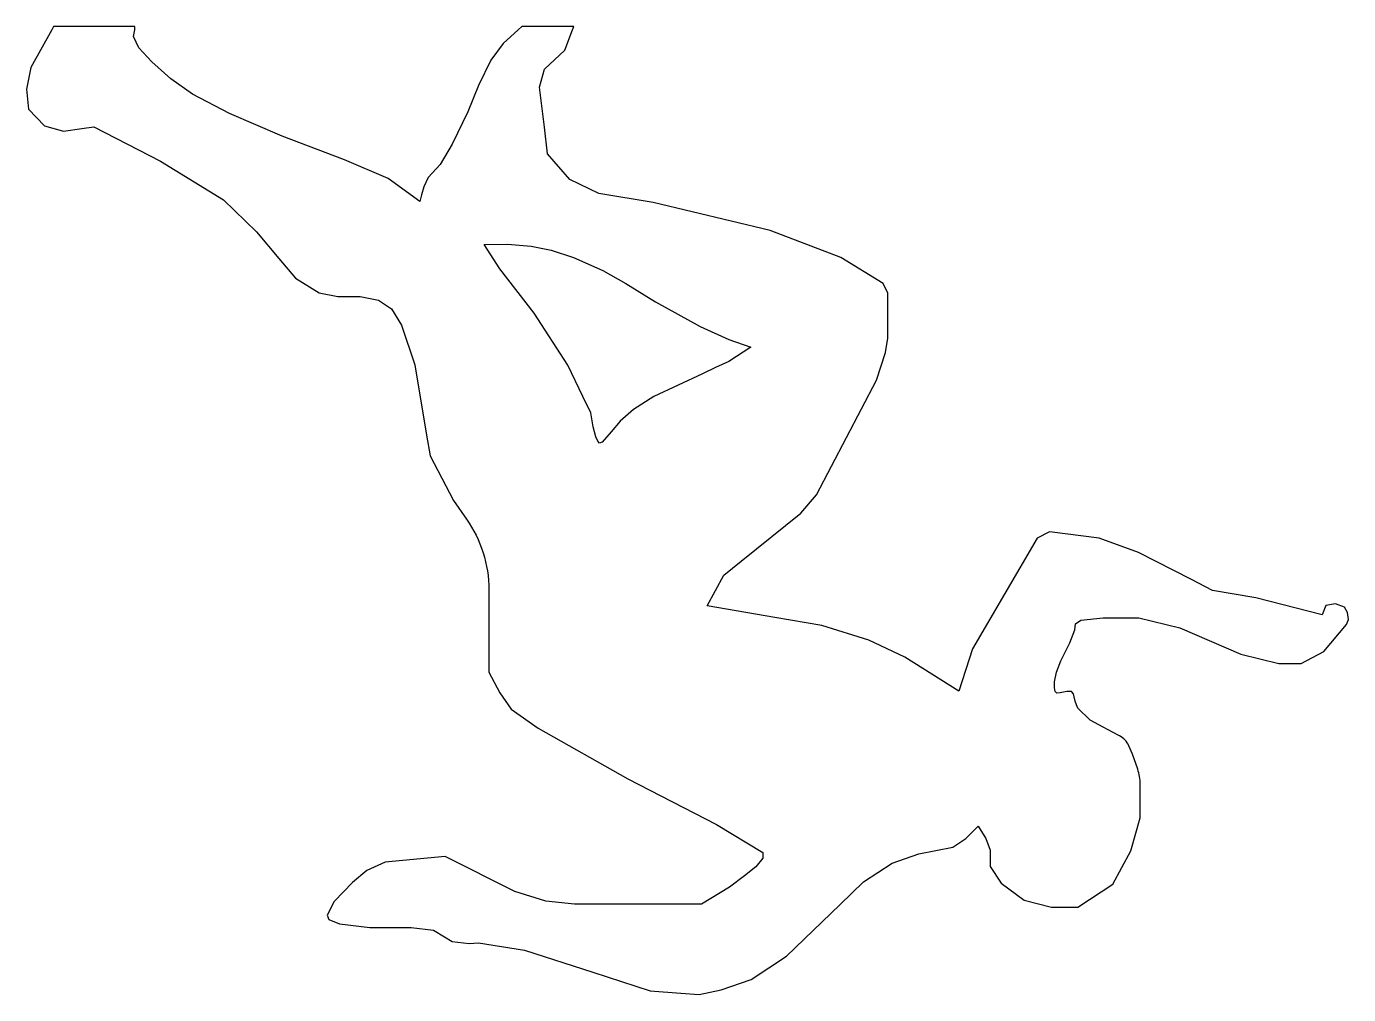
# Model space of a CAD drawing. Header units: millimetres. Extents: x -36.5 to 42.9, y -58.2 to 0.
import ezdxf

# ---------------------------------------------------------------- set-up
doc = ezdxf.new("R2010")
doc.units = ezdxf.units.MM
doc.layers.get('0').update_dxf_attribs({"linetype": 'CONTINUOUS'})

msp = doc.modelspace()

# ---------------------------------------------------------------- linework, layer by layer
msp.add_lwpolyline([(0.919, -57.944), (2.766, -58.083), (3.866, -58.166), (5.189, -57.891), (6.984, -57.263), (9.112, -55.865), (12.317, -52.775), (13.748, -51.396), (15.457, -50.274), (17.054, -49.715), (19.1, -49.301), (19.888, -48.784), (20.617, -48.058), (21.093, -48.784), (21.34, -49.49), (21.34, -50.478), (21.999, -51.48), (23.378, -52.495), (25.022, -52.913), (26.605, -52.913), (28.712, -51.53), (29.785, -49.532), (30.359, -47.546), (30.359, -46.234), (30.359, -45.533, 0.084368), (30.205, -44.626), (29.892, -43.732), (29.67, -43.216, 0.171499), (29.12, -42.622), (29.036, -42.578), (28.129, -42.1), (27.344, -41.688), (26.609, -40.949), (26.528, -40.751), (26.444, -40.545), (26.389, -40.273), (26.352, -40.093), (26.225, -39.965), (25.95, -39.965), (25.543, -40.029), (25.339, -40.061), (25.244, -39.965), (25.207, -39.712), (25.207, -39.385), (25.331, -38.797), (25.592, -38.122), (26.123, -37.037), (26.428, -36.25), (26.477, -35.892), (26.799, -35.664), (28.127, -35.525), (30.266, -35.525), (32.729, -36.134), (36.394, -37.709), (38.68, -38.274), (40.019, -38.274), (41.388, -37.549), (42.747, -35.936), (42.867, -35.628), (42.807, -35.216), (42.619, -34.895), (42.074, -34.681), (41.512, -34.788), (41.289, -35.358), (37.301, -34.331), (34.69, -33.887), (33.429, -33.236), (30.26, -31.601), (27.888, -30.742), (24.904, -30.374), (24.168, -30.742), (20.29, -37.391), (19.473, -39.946), (16.224, -37.902), (14.066, -36.88), (11.233, -35.984), (8.421, -35.506), (4.344, -34.813), (5.351, -32.959), (6.395, -32.12), (9.967, -29.25), (10.917, -28.134), (14.51, -21.258), (15.064, -19.583), (15.209, -18.73), (15.209, -16.034), (14.919, -15.436), (12.384, -13.879), (8.141, -12.264), (1.113, -10.588), (-2.158, -10.041), (-3.899, -9.192), (-5.229, -7.657), (-5.423, -6.045), (-5.712, -3.643), (-5.423, -2.559), (-4.197, -1.43), (-3.729, -0.2), (-3.653, 0), (-6.78, 0), (-6.997, -0.2), (-7.901, -1.033), (-8.641, -2.02), (-9.385, -3.544), (-10.014, -5.128), (-10.965, -7.075), (-11.682, -8.292), (-12.396, -9.082), (-12.665, -9.635), (-12.796, -10.12), (-12.901, -10.511), (-14.812, -9.144), (-17.424, -8.016), (-21.175, -6.587), (-24.327, -5.226), (-26.565, -4.064), (-27.865, -3.153), (-28.991, -2.128), (-29.786, -1.293), (-30.092, -0.603), (-30.018, -0.2), (-30.018, 0), (-34.898, 0), (-35.009, -0.2), (-36.267, -2.463), (-36.528, -3.761), (-36.397, -4.973), (-35.443, -5.978), (-34.295, -6.297), (-33.194, -6.138), (-32.489, -6.036), (-28.48, -8.085), (-24.69, -10.422), (-22.716, -12.346), (-21.363, -13.952), (-20.371, -15.129), (-18.942, -16.011), (-17.822, -16.234), (-16.48, -16.234), (-15.382, -16.453), (-14.609, -16.974), (-14.006, -17.939), (-13.21, -20.329), (-12.496, -24.561), (-12.287, -25.806), (-10.89, -28.474), (-10.1, -29.6, -0.154209), (-8.758, -33.847), (-8.758, -38.794), (-8.105, -40.043), (-7.415, -41.026), (-5.798, -42.169), (-0.408, -45.197), (4.916, -47.945), (7.684, -49.638), (7.684, -49.961), (7.281, -50.482), (6.585, -51.025), (5.691, -51.722), (4.012, -52.744), (-3.621, -52.744), (-5.347, -52.554), (-7.204, -51.975), (-11.392, -49.873), (-14.979, -50.219), (-16.082, -50.713), (-16.939, -51.44), (-18.055, -52.569), (-18.47, -53.4), (-18.361, -53.652), (-17.735, -53.908), (-15.898, -54.13), (-14.869, -54.13), (-13.422, -54.13), (-12.083, -54.292), (-11.416, -54.702), (-10.966, -54.98), (-9.94, -55.104), (-9.384, -55.05), (-6.628, -55.489), (-2.516, -56.827)], format="xyb", close=True)
msp.add_lwpolyline([(-8.105, -14.563), (-9.045, -13.094), (-7.649, -13.089), (-6.213, -13.198), (-5.013, -13.444), (-3.668, -13.889), (-1.922, -14.665), (-0.524, -15.443), (1.254, -16.544), (3.93, -18.033), (5.655, -18.816), (6.972, -19.27), (5.655, -20.124), (4.847, -20.501), (4.072, -20.864), (1.155, -22.226), (-0.068, -23.011), (-0.88, -23.716), (-1.423, -24.359), (-1.954, -24.987), (-2.108, -25.047), (-2.211, -24.926), (-2.333, -24.657), (-2.487, -24.056), (-2.633, -23.208), (-3.111, -22.228), (-4.024, -20.36), (-6.035, -17.219)], close=True)

doc.saveas('drawing.dxf')
